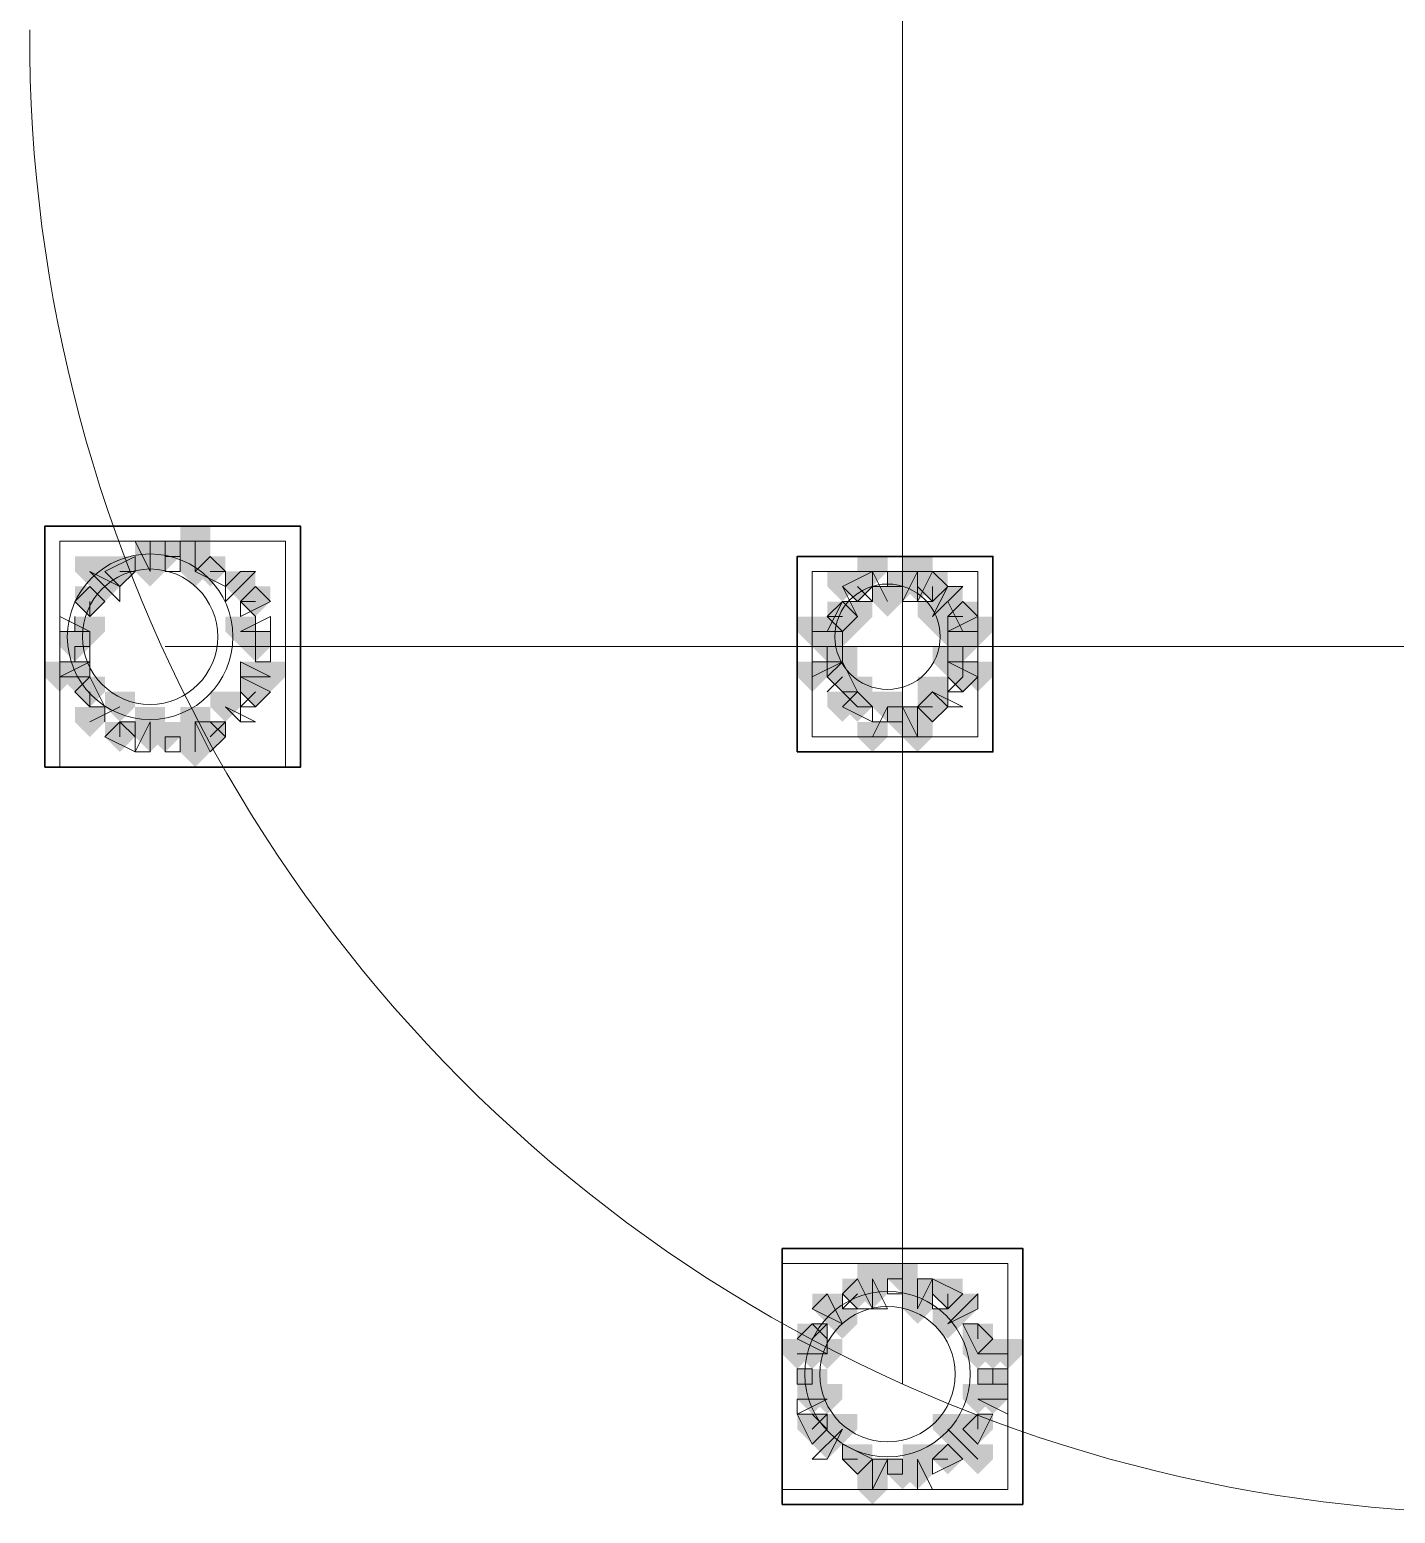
# Model space of a CAD drawing. Header units: millimetres. Extents: x 2315 to 4619, y 1334 to 1897.
# Drawn here: x 3872 to 3877.55, y 1548.68 to 1554.71 of the extents above; entities that cross this region are included whole.
import ezdxf

# ---------------------------------------------------------------- set-up
doc = ezdxf.new("R2010")
doc.units = ezdxf.units.MM
for name, color, linetype, true_color in [('PDF_10', 7, 'Continuous', 0x00b85c), ('PDF_AXIS', 7, 'Continuous', 0x00b85c), ('PDF_柱构件', 7, 'Continuous', 0x00b85c), ('PDF_转运站初步方案', 7, 'Continuous', 0x00b85c)]:
    doc.layers.add(name, color=color, linetype=linetype, true_color=true_color)
doc.layers.add('PDF_中心线层', color=1, linetype='Continuous')
doc.layers.add('PDF_粗实线层', color=7, linetype='Continuous')

msp = doc.modelspace()

# ---------------------------------------------------------------- hatches: boundary and pattern name
at = {"layer": 'PDF_10', "transparency": 33554559}
for points in [[(3872.5528, 1552.6298), (3872.4917, 1552.6298), (3872.4917, 1552.5687), (3872.5528, 1552.5076), (3872.6138, 1552.5687), (3872.6138, 1552.6298)], [(3872.5528, 1552.6298), (3872.4917, 1552.6298), (3872.4917, 1552.5687), (3872.5528, 1552.5076), (3872.6138, 1552.5687), (3872.6138, 1552.6298)], [(3872.3695, 1552.5687), (3872.3084, 1552.5687), (3872.3084, 1552.5076), (3872.3695, 1552.4466), (3872.4306, 1552.5076), (3872.4306, 1552.5687)], [(3872.3695, 1552.5687), (3872.3084, 1552.5687), (3872.3084, 1552.5076), (3872.3695, 1552.4466), (3872.4306, 1552.5076), (3872.4306, 1552.5687)], [(3872.3695, 1552.5687), (3872.3084, 1552.5687), (3872.3084, 1552.5076), (3872.3695, 1552.4466), (3872.4306, 1552.5076), (3872.4306, 1552.5687)], [(3872.736, 1552.5687), (3872.6749, 1552.5687), (3872.6749, 1552.5076), (3872.736, 1552.4466), (3872.7971, 1552.5076), (3872.7971, 1552.5687)], [(3872.736, 1552.5687), (3872.6749, 1552.5687), (3872.6749, 1552.5076), (3872.736, 1552.4466), (3872.7971, 1552.5076), (3872.7971, 1552.5687)], [(3875.3625, 1552.5076), (3875.3014, 1552.5076), (3875.3014, 1552.4466), (3875.3625, 1552.3855), (3875.4236, 1552.4466), (3875.4236, 1552.5076)], [(3875.3625, 1552.5076), (3875.3014, 1552.5076), (3875.3014, 1552.4466), (3875.3625, 1552.3855), (3875.4236, 1552.4466), (3875.4236, 1552.5076)], [(3875.5457, 1552.5076), (3875.4846, 1552.5076), (3875.4846, 1552.4466), (3875.5457, 1552.3855), (3875.6068, 1552.4466), (3875.6068, 1552.5076)], [(3875.5457, 1552.5076), (3875.4846, 1552.5076), (3875.4846, 1552.4466), (3875.5457, 1552.3855), (3875.6068, 1552.4466), (3875.6068, 1552.5076)], [(3875.6679, 1552.5076), (3875.6068, 1552.5076), (3875.6068, 1552.4466), (3875.6679, 1552.3855), (3875.729, 1552.4466), (3875.729, 1552.5076)], [(3875.6679, 1552.5076), (3875.6068, 1552.5076), (3875.6068, 1552.4466), (3875.6679, 1552.3855), (3875.729, 1552.4466), (3875.729, 1552.5076)], [(3872.2473, 1552.4466), (3872.1863, 1552.4466), (3872.1863, 1552.3855), (3872.2473, 1552.3244), (3872.3084, 1552.3855), (3872.3084, 1552.4466)], [(3872.2473, 1552.4466), (3872.1863, 1552.4466), (3872.1863, 1552.3855), (3872.2473, 1552.3244), (3872.3084, 1552.3855), (3872.3084, 1552.4466)], [(3872.2473, 1552.4466), (3872.1863, 1552.4466), (3872.1863, 1552.3855), (3872.2473, 1552.3244), (3872.3084, 1552.3855), (3872.3084, 1552.4466)], [(3872.9192, 1552.4466), (3872.8582, 1552.4466), (3872.8582, 1552.3855), (3872.9192, 1552.3244), (3872.9803, 1552.3855), (3872.9803, 1552.4466)], [(3872.9192, 1552.4466), (3872.8582, 1552.4466), (3872.8582, 1552.3855), (3872.9192, 1552.3244), (3872.9803, 1552.3855), (3872.9803, 1552.4466)], [(3875.3014, 1552.3855), (3875.2403, 1552.3855), (3875.2403, 1552.3244), (3875.3014, 1552.2633), (3875.3625, 1552.3244), (3875.3625, 1552.3855)], [(3875.3014, 1552.3855), (3875.2403, 1552.3855), (3875.2403, 1552.3244), (3875.3014, 1552.2633), (3875.3625, 1552.3244), (3875.3625, 1552.3855)], [(3875.7901, 1552.3855), (3875.729, 1552.3855), (3875.729, 1552.3244), (3875.7901, 1552.2633), (3875.8511, 1552.3244), (3875.8511, 1552.3855)], [(3875.7901, 1552.3855), (3875.729, 1552.3855), (3875.729, 1552.3244), (3875.7901, 1552.2633), (3875.8511, 1552.3244), (3875.8511, 1552.3855)], [(3872.1863, 1552.2633), (3872.1252, 1552.2633), (3872.1252, 1552.2022), (3872.1863, 1552.1412), (3872.2473, 1552.2022), (3872.2473, 1552.2633)], [(3872.1863, 1552.2633), (3872.1252, 1552.2633), (3872.1252, 1552.2022), (3872.1863, 1552.1412), (3872.2473, 1552.2022), (3872.2473, 1552.2633)], [(3872.9192, 1552.2633), (3872.8582, 1552.2633), (3872.8582, 1552.2022), (3872.9192, 1552.1412), (3872.9803, 1552.2022), (3872.9803, 1552.2633)], [(3872.9192, 1552.2633), (3872.8582, 1552.2633), (3872.8582, 1552.2022), (3872.9192, 1552.1412), (3872.9803, 1552.2022), (3872.9803, 1552.2633)], [(3875.2403, 1552.2633), (3875.1792, 1552.2633), (3875.1792, 1552.2022), (3875.2403, 1552.1412), (3875.3014, 1552.2022), (3875.3014, 1552.2633)], [(3875.2403, 1552.2633), (3875.1792, 1552.2633), (3875.1792, 1552.2022), (3875.2403, 1552.1412), (3875.3014, 1552.2022), (3875.3014, 1552.2633)], [(3875.7901, 1552.2633), (3875.729, 1552.2633), (3875.729, 1552.2022), (3875.7901, 1552.1412), (3875.8511, 1552.2022), (3875.8511, 1552.2633)], [(3875.7901, 1552.2633), (3875.729, 1552.2633), (3875.729, 1552.2022), (3875.7901, 1552.1412), (3875.8511, 1552.2022), (3875.8511, 1552.2633)], [(3875.3014, 1552.1412), (3875.2403, 1552.1412), (3875.2403, 1552.0801), (3875.3014, 1552.019), (3875.3625, 1552.0801), (3875.3625, 1552.1412)], [(3875.3014, 1552.1412), (3875.2403, 1552.1412), (3875.2403, 1552.0801), (3875.3014, 1552.019), (3875.3625, 1552.0801), (3875.3625, 1552.1412)], [(3875.7901, 1552.1412), (3875.729, 1552.1412), (3875.729, 1552.0801), (3875.7901, 1552.019), (3875.8511, 1552.0801), (3875.8511, 1552.1412)], [(3875.7901, 1552.1412), (3875.729, 1552.1412), (3875.729, 1552.0801), (3875.7901, 1552.019), (3875.8511, 1552.0801), (3875.8511, 1552.1412)], [(3872.2473, 1552.0801), (3872.1863, 1552.0801), (3872.1863, 1552.019), (3872.2473, 1551.9579), (3872.3084, 1552.019), (3872.3084, 1552.0801)], [(3872.2473, 1552.0801), (3872.1863, 1552.0801), (3872.1863, 1552.019), (3872.2473, 1551.9579), (3872.3084, 1552.019), (3872.3084, 1552.0801)], [(3872.9192, 1552.0801), (3872.8582, 1552.0801), (3872.8582, 1552.019), (3872.9192, 1551.9579), (3872.9803, 1552.019), (3872.9803, 1552.0801)], [(3872.9192, 1552.0801), (3872.8582, 1552.0801), (3872.8582, 1552.019), (3872.9192, 1551.9579), (3872.9803, 1552.019), (3872.9803, 1552.0801)], [(3875.3625, 1552.019), (3875.3014, 1552.019), (3875.3014, 1551.9579), (3875.3625, 1551.8968), (3875.4236, 1551.9579), (3875.4236, 1552.019)], [(3875.3625, 1552.019), (3875.3014, 1552.019), (3875.3014, 1551.9579), (3875.3625, 1551.8968), (3875.4236, 1551.9579), (3875.4236, 1552.019)], [(3875.6679, 1552.019), (3875.6068, 1552.019), (3875.6068, 1551.9579), (3875.6679, 1551.8968), (3875.729, 1551.9579), (3875.729, 1552.019)], [(3875.6679, 1552.019), (3875.6068, 1552.019), (3875.6068, 1551.9579), (3875.6679, 1551.8968), (3875.729, 1551.9579), (3875.729, 1552.019)], [(3875.6679, 1552.019), (3875.6068, 1552.019), (3875.6068, 1551.9579), (3875.6679, 1551.8968), (3875.729, 1551.9579), (3875.729, 1552.019)], [(3875.5457, 1551.9579), (3875.4846, 1551.9579), (3875.4846, 1551.8968), (3875.5457, 1551.8357), (3875.6068, 1551.8968), (3875.6068, 1551.9579)], [(3875.5457, 1551.9579), (3875.4846, 1551.9579), (3875.4846, 1551.8968), (3875.5457, 1551.8357), (3875.6068, 1551.8968), (3875.6068, 1551.9579)], [(3872.3695, 1551.8968), (3872.3084, 1551.8968), (3872.3084, 1551.8357), (3872.3695, 1551.7747), (3872.4306, 1551.8357), (3872.4306, 1551.8968)], [(3872.3695, 1551.8968), (3872.3084, 1551.8968), (3872.3084, 1551.8357), (3872.3695, 1551.7747), (3872.4306, 1551.8357), (3872.4306, 1551.8968)], [(3872.5528, 1551.8968), (3872.4917, 1551.8968), (3872.4917, 1551.8357), (3872.5528, 1551.7747), (3872.6138, 1551.8357), (3872.6138, 1551.8968)], [(3872.5528, 1551.8968), (3872.4917, 1551.8968), (3872.4917, 1551.8357), (3872.5528, 1551.7747), (3872.6138, 1551.8357), (3872.6138, 1551.8968)], [(3872.736, 1551.8968), (3872.6749, 1551.8968), (3872.6749, 1551.8357), (3872.736, 1551.7747), (3872.7971, 1551.8357), (3872.7971, 1551.8968)], [(3872.736, 1551.8968), (3872.6749, 1551.8968), (3872.6749, 1551.8357), (3872.736, 1551.7747), (3872.7971, 1551.8357), (3872.7971, 1551.8968)], [(3875.5457, 1549.6979), (3875.4846, 1549.6979), (3875.4846, 1549.6368), (3875.5457, 1549.5757), (3875.6068, 1549.6368), (3875.6068, 1549.6979)], [(3875.5457, 1549.6979), (3875.4846, 1549.6979), (3875.4846, 1549.6368), (3875.5457, 1549.5757), (3875.6068, 1549.6368), (3875.6068, 1549.6979)], [(3875.3625, 1549.6368), (3875.3014, 1549.6368), (3875.3014, 1549.5757), (3875.3625, 1549.5147), (3875.4236, 1549.5757), (3875.4236, 1549.6368)], [(3875.3625, 1549.6368), (3875.3014, 1549.6368), (3875.3014, 1549.5757), (3875.3625, 1549.5147), (3875.4236, 1549.5757), (3875.4236, 1549.6368)], [(3875.729, 1549.6368), (3875.6679, 1549.6368), (3875.6679, 1549.5757), (3875.729, 1549.5147), (3875.7901, 1549.5757), (3875.7901, 1549.6368)], [(3875.729, 1549.6368), (3875.6679, 1549.6368), (3875.6679, 1549.5757), (3875.729, 1549.5147), (3875.7901, 1549.5757), (3875.7901, 1549.6368)], [(3875.1792, 1549.4536), (3875.1182, 1549.4536), (3875.1182, 1549.3925), (3875.1792, 1549.3314), (3875.2403, 1549.3925), (3875.2403, 1549.4536)], [(3875.1792, 1549.4536), (3875.1182, 1549.4536), (3875.1182, 1549.3925), (3875.1792, 1549.3314), (3875.2403, 1549.3925), (3875.2403, 1549.4536)], [(3875.8511, 1549.4536), (3875.7901, 1549.4536), (3875.7901, 1549.3925), (3875.8511, 1549.3314), (3875.9122, 1549.3925), (3875.9122, 1549.4536)], [(3875.8511, 1549.4536), (3875.7901, 1549.4536), (3875.7901, 1549.3925), (3875.8511, 1549.3314), (3875.9122, 1549.3925), (3875.9122, 1549.4536)], [(3875.1792, 1549.2703), (3875.1182, 1549.2703), (3875.1182, 1549.2093), (3875.1792, 1549.1482), (3875.2403, 1549.2093), (3875.2403, 1549.2703)], [(3875.1792, 1549.2703), (3875.1182, 1549.2703), (3875.1182, 1549.2093), (3875.1792, 1549.1482), (3875.2403, 1549.2093), (3875.2403, 1549.2703)], [(3875.9122, 1549.2703), (3875.8511, 1549.2703), (3875.8511, 1549.2093), (3875.9122, 1549.1482), (3875.9733, 1549.2093), (3875.9733, 1549.2703)], [(3875.9122, 1549.2703), (3875.8511, 1549.2703), (3875.8511, 1549.2093), (3875.9122, 1549.1482), (3875.9733, 1549.2093), (3875.9733, 1549.2703)], [(3875.1792, 1549.0871), (3875.1182, 1549.0871), (3875.1182, 1549.026), (3875.1792, 1548.9649), (3875.2403, 1549.026), (3875.2403, 1549.0871)], [(3875.1792, 1549.0871), (3875.1182, 1549.0871), (3875.1182, 1549.026), (3875.1792, 1548.9649), (3875.2403, 1549.026), (3875.2403, 1549.0871)], [(3875.8511, 1549.0871), (3875.7901, 1549.0871), (3875.7901, 1549.026), (3875.8511, 1548.9649), (3875.9122, 1549.026), (3875.9122, 1549.0871)], [(3875.8511, 1549.0871), (3875.7901, 1549.0871), (3875.7901, 1549.026), (3875.8511, 1548.9649), (3875.9122, 1549.026), (3875.9122, 1549.0871)], [(3875.3625, 1548.9649), (3875.3014, 1548.9649), (3875.3014, 1548.9039), (3875.3625, 1548.8428), (3875.4236, 1548.9039), (3875.4236, 1548.9649)], [(3875.3625, 1548.9649), (3875.3014, 1548.9649), (3875.3014, 1548.9039), (3875.3625, 1548.8428), (3875.4236, 1548.9039), (3875.4236, 1548.9649)], [(3875.729, 1548.9649), (3875.6679, 1548.9649), (3875.6679, 1548.9039), (3875.729, 1548.8428), (3875.7901, 1548.9039), (3875.7901, 1548.9649)], [(3875.729, 1548.9649), (3875.6679, 1548.9649), (3875.6679, 1548.9039), (3875.729, 1548.8428), (3875.7901, 1548.9039), (3875.7901, 1548.9649)], [(3875.729, 1548.9649), (3875.6679, 1548.9649), (3875.6679, 1548.9039), (3875.729, 1548.8428), (3875.7901, 1548.9039), (3875.7901, 1548.9649)], [(3875.5457, 1548.9039), (3875.4846, 1548.9039), (3875.4846, 1548.8428), (3875.5457, 1548.7817), (3875.6068, 1548.8428), (3875.6068, 1548.9039)], [(3875.5457, 1548.9039), (3875.4846, 1548.9039), (3875.4846, 1548.8428), (3875.5457, 1548.7817), (3875.6068, 1548.8428), (3875.6068, 1548.9039)]]:
    msp.add_hatch(color=6, dxfattribs=at).paths.add_polyline_path(points)
at = {"layer": 'PDF_柱构件', "transparency": 33554559}
for points in [[(3872.6749, 1552.6909), (3872.6138, 1552.6909), (3872.6138, 1552.6298), (3872.6749, 1552.5687), (3872.736, 1552.6298), (3872.736, 1552.6909)], [(3872.4917, 1552.6298), (3872.4306, 1552.6298), (3872.4306, 1552.5687), (3872.4917, 1552.5076), (3872.5528, 1552.5687), (3872.5528, 1552.6298)], [(3872.6749, 1552.6298), (3872.6138, 1552.6298), (3872.6138, 1552.5687), (3872.6749, 1552.5076), (3872.736, 1552.5687), (3872.736, 1552.6298)], [(3872.2473, 1552.5687), (3872.1863, 1552.5687), (3872.1863, 1552.5076), (3872.2473, 1552.4466), (3872.3084, 1552.5076), (3872.3084, 1552.5687)], [(3872.4917, 1552.5687), (3872.4306, 1552.5687), (3872.4306, 1552.5076), (3872.4917, 1552.4466), (3872.5528, 1552.5076), (3872.5528, 1552.5687)], [(3872.6749, 1552.5687), (3872.6138, 1552.5687), (3872.6138, 1552.5076), (3872.6749, 1552.4466), (3872.736, 1552.5076), (3872.736, 1552.5687)], [(3875.4236, 1552.5687), (3875.3625, 1552.5687), (3875.3625, 1552.5076), (3875.4236, 1552.4466), (3875.4846, 1552.5076), (3875.4846, 1552.5687)], [(3875.6068, 1552.5687), (3875.5457, 1552.5687), (3875.5457, 1552.5076), (3875.6068, 1552.4466), (3875.6679, 1552.5076), (3875.6679, 1552.5687)], [(3872.3084, 1552.5076), (3872.2473, 1552.5076), (3872.2473, 1552.4466), (3872.3084, 1552.3855), (3872.3695, 1552.4466), (3872.3695, 1552.5076)], [(3872.8582, 1552.5076), (3872.7971, 1552.5076), (3872.7971, 1552.4466), (3872.8582, 1552.3855), (3872.9192, 1552.4466), (3872.9192, 1552.5076)], [(3875.3014, 1552.5076), (3875.2403, 1552.5076), (3875.2403, 1552.4466), (3875.3014, 1552.3855), (3875.3625, 1552.4466), (3875.3625, 1552.5076)], [(3875.6068, 1552.5076), (3875.5457, 1552.5076), (3875.5457, 1552.4466), (3875.6068, 1552.3855), (3875.6679, 1552.4466), (3875.6679, 1552.5076)], [(3875.4846, 1552.4466), (3875.4236, 1552.4466), (3875.4236, 1552.3855), (3875.4846, 1552.3244), (3875.5457, 1552.3855), (3875.5457, 1552.4466)], [(3875.729, 1552.4466), (3875.6679, 1552.4466), (3875.6679, 1552.3855), (3875.729, 1552.3244), (3875.7901, 1552.3855), (3875.7901, 1552.4466)], [(3875.3625, 1552.3855), (3875.3014, 1552.3855), (3875.3014, 1552.3244), (3875.3625, 1552.2633), (3875.4236, 1552.3244), (3875.4236, 1552.3855)], [(3875.6679, 1552.3855), (3875.6068, 1552.3855), (3875.6068, 1552.3244), (3875.6679, 1552.2633), (3875.729, 1552.3244), (3875.729, 1552.3855)], [(3872.2473, 1552.3244), (3872.1863, 1552.3244), (3872.1863, 1552.2633), (3872.2473, 1552.2022), (3872.3084, 1552.2633), (3872.3084, 1552.3244)], [(3872.8582, 1552.3244), (3872.7971, 1552.3244), (3872.7971, 1552.2633), (3872.8582, 1552.2022), (3872.9192, 1552.2633), (3872.9192, 1552.3244)], [(3875.1792, 1552.3244), (3875.1182, 1552.3244), (3875.1182, 1552.2633), (3875.1792, 1552.2022), (3875.2403, 1552.2633), (3875.2403, 1552.3244)], [(3875.2403, 1552.3244), (3875.1792, 1552.3244), (3875.1792, 1552.2633), (3875.2403, 1552.2022), (3875.3014, 1552.2633), (3875.3014, 1552.3244)], [(3875.3014, 1552.3244), (3875.2403, 1552.3244), (3875.2403, 1552.2633), (3875.3014, 1552.2022), (3875.3625, 1552.2633), (3875.3625, 1552.3244)], [(3875.729, 1552.3244), (3875.6679, 1552.3244), (3875.6679, 1552.2633), (3875.729, 1552.2022), (3875.7901, 1552.2633), (3875.7901, 1552.3244)], [(3875.7901, 1552.3244), (3875.729, 1552.3244), (3875.729, 1552.2633), (3875.7901, 1552.2022), (3875.8511, 1552.2633), (3875.8511, 1552.3244)], [(3875.8511, 1552.3244), (3875.7901, 1552.3244), (3875.7901, 1552.2633), (3875.8511, 1552.2022), (3875.9122, 1552.2633), (3875.9122, 1552.3244)], [(3875.3014, 1552.2022), (3875.2403, 1552.2022), (3875.2403, 1552.1412), (3875.3014, 1552.0801), (3875.3625, 1552.1412), (3875.3625, 1552.2022)], [(3875.729, 1552.2022), (3875.6679, 1552.2022), (3875.6679, 1552.1412), (3875.729, 1552.0801), (3875.7901, 1552.1412), (3875.7901, 1552.2022)], [(3872.1252, 1552.1412), (3872.0641, 1552.1412), (3872.0641, 1552.0801), (3872.1252, 1552.019), (3872.1863, 1552.0801), (3872.1863, 1552.1412)], [(3872.1863, 1552.1412), (3872.1252, 1552.1412), (3872.1252, 1552.0801), (3872.1863, 1552.019), (3872.2473, 1552.0801), (3872.2473, 1552.1412)], [(3872.9192, 1552.1412), (3872.8582, 1552.1412), (3872.8582, 1552.0801), (3872.9192, 1552.019), (3872.9803, 1552.0801), (3872.9803, 1552.1412)], [(3872.9803, 1552.1412), (3872.9192, 1552.1412), (3872.9192, 1552.0801), (3872.9803, 1552.019), (3873.0414, 1552.0801), (3873.0414, 1552.1412)], [(3875.1792, 1552.1412), (3875.1182, 1552.1412), (3875.1182, 1552.0801), (3875.1792, 1552.019), (3875.2403, 1552.0801), (3875.2403, 1552.1412)], [(3875.8511, 1552.1412), (3875.7901, 1552.1412), (3875.7901, 1552.0801), (3875.8511, 1552.019), (3875.9122, 1552.0801), (3875.9122, 1552.1412)], [(3875.3625, 1552.0801), (3875.3014, 1552.0801), (3875.3014, 1552.019), (3875.3625, 1551.9579), (3875.4236, 1552.019), (3875.4236, 1552.0801)], [(3875.6679, 1552.0801), (3875.6068, 1552.0801), (3875.6068, 1552.019), (3875.6679, 1551.9579), (3875.729, 1552.019), (3875.729, 1552.0801)], [(3872.3695, 1552.019), (3872.3084, 1552.019), (3872.3084, 1551.9579), (3872.3695, 1551.8968), (3872.4306, 1551.9579), (3872.4306, 1552.019)], [(3872.7971, 1552.019), (3872.736, 1552.019), (3872.736, 1551.9579), (3872.7971, 1551.8968), (3872.8582, 1551.9579), (3872.8582, 1552.019)], [(3875.3014, 1552.019), (3875.2403, 1552.019), (3875.2403, 1551.9579), (3875.3014, 1551.8968), (3875.3625, 1551.9579), (3875.3625, 1552.019)], [(3875.4846, 1552.019), (3875.4236, 1552.019), (3875.4236, 1551.9579), (3875.4846, 1551.8968), (3875.5457, 1551.9579), (3875.5457, 1552.019)], [(3872.2473, 1551.9579), (3872.1863, 1551.9579), (3872.1863, 1551.8968), (3872.2473, 1551.8357), (3872.3084, 1551.8968), (3872.3084, 1551.9579)], [(3872.4917, 1551.9579), (3872.4306, 1551.9579), (3872.4306, 1551.8968), (3872.4917, 1551.8357), (3872.5528, 1551.8968), (3872.5528, 1551.9579)], [(3872.6749, 1551.9579), (3872.6138, 1551.9579), (3872.6138, 1551.8968), (3872.6749, 1551.8357), (3872.736, 1551.8968), (3872.736, 1551.9579)], [(3875.6068, 1551.9579), (3875.5457, 1551.9579), (3875.5457, 1551.8968), (3875.6068, 1551.8357), (3875.6679, 1551.8968), (3875.6679, 1551.9579)], [(3872.4917, 1551.8968), (3872.4306, 1551.8968), (3872.4306, 1551.8357), (3872.4917, 1551.7747), (3872.5528, 1551.8357), (3872.5528, 1551.8968)], [(3872.6749, 1551.8968), (3872.6138, 1551.8968), (3872.6138, 1551.8357), (3872.6749, 1551.7747), (3872.736, 1551.8357), (3872.736, 1551.8968)], [(3875.4236, 1551.8968), (3875.3625, 1551.8968), (3875.3625, 1551.8357), (3875.4236, 1551.7747), (3875.4846, 1551.8357), (3875.4846, 1551.8968)], [(3875.6068, 1551.8968), (3875.5457, 1551.8968), (3875.5457, 1551.8357), (3875.6068, 1551.7747), (3875.6679, 1551.8357), (3875.6679, 1551.8968)], [(3872.6749, 1551.8357), (3872.6138, 1551.8357), (3872.6138, 1551.7747), (3872.6749, 1551.7136), (3872.736, 1551.7747), (3872.736, 1551.8357)], [(3875.4236, 1549.6979), (3875.3625, 1549.6979), (3875.3625, 1549.6368), (3875.4236, 1549.5757), (3875.4846, 1549.6368), (3875.4846, 1549.6979)], [(3875.4236, 1549.6368), (3875.3625, 1549.6368), (3875.3625, 1549.5757), (3875.4236, 1549.5147), (3875.4846, 1549.5757), (3875.4846, 1549.6368)], [(3875.6068, 1549.6368), (3875.5457, 1549.6368), (3875.5457, 1549.5757), (3875.6068, 1549.5147), (3875.6679, 1549.5757), (3875.6679, 1549.6368)], [(3875.2403, 1549.5757), (3875.1792, 1549.5757), (3875.1792, 1549.5147), (3875.2403, 1549.4536), (3875.3014, 1549.5147), (3875.3014, 1549.5757)], [(3875.6068, 1549.5757), (3875.5457, 1549.5757), (3875.5457, 1549.5147), (3875.6068, 1549.4536), (3875.6679, 1549.5147), (3875.6679, 1549.5757)], [(3875.7901, 1549.5757), (3875.729, 1549.5757), (3875.729, 1549.5147), (3875.7901, 1549.4536), (3875.8511, 1549.5147), (3875.8511, 1549.5757)], [(3875.3014, 1549.5147), (3875.2403, 1549.5147), (3875.2403, 1549.4536), (3875.3014, 1549.3925), (3875.3625, 1549.4536), (3875.3625, 1549.5147)], [(3875.729, 1549.5147), (3875.6679, 1549.5147), (3875.6679, 1549.4536), (3875.729, 1549.3925), (3875.7901, 1549.4536), (3875.7901, 1549.5147)], [(3875.1182, 1549.3925), (3875.0571, 1549.3925), (3875.0571, 1549.3314), (3875.1182, 1549.2703), (3875.1792, 1549.3314), (3875.1792, 1549.3925)], [(3875.1792, 1549.3925), (3875.1182, 1549.3925), (3875.1182, 1549.3314), (3875.1792, 1549.2703), (3875.2403, 1549.3314), (3875.2403, 1549.3925)], [(3875.2403, 1549.3925), (3875.1792, 1549.3925), (3875.1792, 1549.3314), (3875.2403, 1549.2703), (3875.3014, 1549.3314), (3875.3014, 1549.3925)], [(3875.8511, 1549.3925), (3875.7901, 1549.3925), (3875.7901, 1549.3314), (3875.8511, 1549.2703), (3875.9122, 1549.3314), (3875.9122, 1549.3925)], [(3875.9122, 1549.3925), (3875.8511, 1549.3925), (3875.8511, 1549.3314), (3875.9122, 1549.2703), (3875.9733, 1549.3314), (3875.9733, 1549.3925)], [(3875.9733, 1549.3925), (3875.9122, 1549.3925), (3875.9122, 1549.3314), (3875.9733, 1549.2703), (3876.0344, 1549.3314), (3876.0344, 1549.3925)], [(3875.1792, 1549.2093), (3875.1182, 1549.2093), (3875.1182, 1549.1482), (3875.1792, 1549.0871), (3875.2403, 1549.1482), (3875.2403, 1549.2093)], [(3875.2403, 1549.2093), (3875.1792, 1549.2093), (3875.1792, 1549.1482), (3875.2403, 1549.0871), (3875.3014, 1549.1482), (3875.3014, 1549.2093)], [(3875.8511, 1549.2093), (3875.7901, 1549.2093), (3875.7901, 1549.1482), (3875.8511, 1549.0871), (3875.9122, 1549.1482), (3875.9122, 1549.2093)], [(3875.9122, 1549.2093), (3875.8511, 1549.2093), (3875.8511, 1549.1482), (3875.9122, 1549.0871), (3875.9733, 1549.1482), (3875.9733, 1549.2093)], [(3875.3014, 1549.0871), (3875.2403, 1549.0871), (3875.2403, 1549.026), (3875.3014, 1548.9649), (3875.3625, 1549.026), (3875.3625, 1549.0871)], [(3875.729, 1549.0871), (3875.6679, 1549.0871), (3875.6679, 1549.026), (3875.729, 1548.9649), (3875.7901, 1549.026), (3875.7901, 1549.0871)], [(3875.2403, 1549.026), (3875.1792, 1549.026), (3875.1792, 1548.9649), (3875.2403, 1548.9039), (3875.3014, 1548.9649), (3875.3014, 1549.026)], [(3875.7901, 1549.026), (3875.729, 1549.026), (3875.729, 1548.9649), (3875.7901, 1548.9039), (3875.8511, 1548.9649), (3875.8511, 1549.026)], [(3875.6068, 1548.9649), (3875.5457, 1548.9649), (3875.5457, 1548.9039), (3875.6068, 1548.8428), (3875.6679, 1548.9039), (3875.6679, 1548.9649)], [(3875.8511, 1548.9649), (3875.7901, 1548.9649), (3875.7901, 1548.9039), (3875.8511, 1548.8428), (3875.9122, 1548.9039), (3875.9122, 1548.9649)], [(3875.4236, 1548.9039), (3875.3625, 1548.9039), (3875.3625, 1548.8428), (3875.4236, 1548.7817), (3875.4846, 1548.8428), (3875.4846, 1548.9039)], [(3875.6068, 1548.9039), (3875.5457, 1548.9039), (3875.5457, 1548.8428), (3875.6068, 1548.7817), (3875.6679, 1548.8428), (3875.6679, 1548.9039)], [(3875.4236, 1548.8428), (3875.3625, 1548.8428), (3875.3625, 1548.7817), (3875.4236, 1548.7206), (3875.4846, 1548.7817), (3875.4846, 1548.8428)]]:
    msp.add_hatch(color=6, dxfattribs=at).paths.add_polyline_path(points)
at = {"layer": 'PDF_转运站初步方案', "transparency": 33554559}
for points in [[(3872.5528, 1552.6298), (3872.4917, 1552.6298), (3872.4917, 1552.5687), (3872.5528, 1552.5076), (3872.6138, 1552.5687), (3872.6138, 1552.6298)], [(3872.5528, 1552.6298), (3872.4917, 1552.6298), (3872.4917, 1552.5687), (3872.5528, 1552.5076), (3872.6138, 1552.5687), (3872.6138, 1552.6298)], [(3872.3695, 1552.5687), (3872.3084, 1552.5687), (3872.3084, 1552.5076), (3872.3695, 1552.4466), (3872.4306, 1552.5076), (3872.4306, 1552.5687)], [(3872.3695, 1552.5687), (3872.3084, 1552.5687), (3872.3084, 1552.5076), (3872.3695, 1552.4466), (3872.4306, 1552.5076), (3872.4306, 1552.5687)], [(3872.736, 1552.5687), (3872.6749, 1552.5687), (3872.6749, 1552.5076), (3872.736, 1552.4466), (3872.7971, 1552.5076), (3872.7971, 1552.5687)], [(3872.736, 1552.5687), (3872.6749, 1552.5687), (3872.6749, 1552.5076), (3872.736, 1552.4466), (3872.7971, 1552.5076), (3872.7971, 1552.5687)], [(3875.3625, 1552.5076), (3875.3014, 1552.5076), (3875.3014, 1552.4466), (3875.3625, 1552.3855), (3875.4236, 1552.4466), (3875.4236, 1552.5076)], [(3875.3625, 1552.5076), (3875.3014, 1552.5076), (3875.3014, 1552.4466), (3875.3625, 1552.3855), (3875.4236, 1552.4466), (3875.4236, 1552.5076)], [(3875.5457, 1552.5076), (3875.4846, 1552.5076), (3875.4846, 1552.4466), (3875.5457, 1552.3855), (3875.6068, 1552.4466), (3875.6068, 1552.5076)], [(3875.5457, 1552.5076), (3875.4846, 1552.5076), (3875.4846, 1552.4466), (3875.5457, 1552.3855), (3875.6068, 1552.4466), (3875.6068, 1552.5076)], [(3875.6679, 1552.5076), (3875.6068, 1552.5076), (3875.6068, 1552.4466), (3875.6679, 1552.3855), (3875.729, 1552.4466), (3875.729, 1552.5076)], [(3875.6679, 1552.5076), (3875.6068, 1552.5076), (3875.6068, 1552.4466), (3875.6679, 1552.3855), (3875.729, 1552.4466), (3875.729, 1552.5076)], [(3872.2473, 1552.4466), (3872.1863, 1552.4466), (3872.1863, 1552.3855), (3872.2473, 1552.3244), (3872.3084, 1552.3855), (3872.3084, 1552.4466)], [(3872.2473, 1552.4466), (3872.1863, 1552.4466), (3872.1863, 1552.3855), (3872.2473, 1552.3244), (3872.3084, 1552.3855), (3872.3084, 1552.4466)], [(3872.9192, 1552.4466), (3872.8582, 1552.4466), (3872.8582, 1552.3855), (3872.9192, 1552.3244), (3872.9803, 1552.3855), (3872.9803, 1552.4466)], [(3872.9192, 1552.4466), (3872.8582, 1552.4466), (3872.8582, 1552.3855), (3872.9192, 1552.3244), (3872.9803, 1552.3855), (3872.9803, 1552.4466)], [(3875.3014, 1552.3855), (3875.2403, 1552.3855), (3875.2403, 1552.3244), (3875.3014, 1552.2633), (3875.3625, 1552.3244), (3875.3625, 1552.3855)], [(3875.3014, 1552.3855), (3875.2403, 1552.3855), (3875.2403, 1552.3244), (3875.3014, 1552.2633), (3875.3625, 1552.3244), (3875.3625, 1552.3855)], [(3875.7901, 1552.3855), (3875.729, 1552.3855), (3875.729, 1552.3244), (3875.7901, 1552.2633), (3875.8511, 1552.3244), (3875.8511, 1552.3855)], [(3875.7901, 1552.3855), (3875.729, 1552.3855), (3875.729, 1552.3244), (3875.7901, 1552.2633), (3875.8511, 1552.3244), (3875.8511, 1552.3855)], [(3872.1863, 1552.2633), (3872.1252, 1552.2633), (3872.1252, 1552.2022), (3872.1863, 1552.1412), (3872.2473, 1552.2022), (3872.2473, 1552.2633)], [(3872.1863, 1552.2633), (3872.1252, 1552.2633), (3872.1252, 1552.2022), (3872.1863, 1552.1412), (3872.2473, 1552.2022), (3872.2473, 1552.2633)], [(3872.9192, 1552.2633), (3872.8582, 1552.2633), (3872.8582, 1552.2022), (3872.9192, 1552.1412), (3872.9803, 1552.2022), (3872.9803, 1552.2633)], [(3872.9192, 1552.2633), (3872.8582, 1552.2633), (3872.8582, 1552.2022), (3872.9192, 1552.1412), (3872.9803, 1552.2022), (3872.9803, 1552.2633)], [(3875.2403, 1552.2633), (3875.1792, 1552.2633), (3875.1792, 1552.2022), (3875.2403, 1552.1412), (3875.3014, 1552.2022), (3875.3014, 1552.2633)], [(3875.2403, 1552.2633), (3875.1792, 1552.2633), (3875.1792, 1552.2022), (3875.2403, 1552.1412), (3875.3014, 1552.2022), (3875.3014, 1552.2633)], [(3875.7901, 1552.2633), (3875.729, 1552.2633), (3875.729, 1552.2022), (3875.7901, 1552.1412), (3875.8511, 1552.2022), (3875.8511, 1552.2633)], [(3875.7901, 1552.2633), (3875.729, 1552.2633), (3875.729, 1552.2022), (3875.7901, 1552.1412), (3875.8511, 1552.2022), (3875.8511, 1552.2633)], [(3875.3014, 1552.1412), (3875.2403, 1552.1412), (3875.2403, 1552.0801), (3875.3014, 1552.019), (3875.3625, 1552.0801), (3875.3625, 1552.1412)], [(3875.3014, 1552.1412), (3875.2403, 1552.1412), (3875.2403, 1552.0801), (3875.3014, 1552.019), (3875.3625, 1552.0801), (3875.3625, 1552.1412)], [(3875.7901, 1552.1412), (3875.729, 1552.1412), (3875.729, 1552.0801), (3875.7901, 1552.019), (3875.8511, 1552.0801), (3875.8511, 1552.1412)], [(3875.7901, 1552.1412), (3875.729, 1552.1412), (3875.729, 1552.0801), (3875.7901, 1552.019), (3875.8511, 1552.0801), (3875.8511, 1552.1412)], [(3872.2473, 1552.0801), (3872.1863, 1552.0801), (3872.1863, 1552.019), (3872.2473, 1551.9579), (3872.3084, 1552.019), (3872.3084, 1552.0801)], [(3872.2473, 1552.0801), (3872.1863, 1552.0801), (3872.1863, 1552.019), (3872.2473, 1551.9579), (3872.3084, 1552.019), (3872.3084, 1552.0801)], [(3872.9192, 1552.0801), (3872.8582, 1552.0801), (3872.8582, 1552.019), (3872.9192, 1551.9579), (3872.9803, 1552.019), (3872.9803, 1552.0801)], [(3872.9192, 1552.0801), (3872.8582, 1552.0801), (3872.8582, 1552.019), (3872.9192, 1551.9579), (3872.9803, 1552.019), (3872.9803, 1552.0801)], [(3875.3625, 1552.019), (3875.3014, 1552.019), (3875.3014, 1551.9579), (3875.3625, 1551.8968), (3875.4236, 1551.9579), (3875.4236, 1552.019)], [(3875.3625, 1552.019), (3875.3014, 1552.019), (3875.3014, 1551.9579), (3875.3625, 1551.8968), (3875.4236, 1551.9579), (3875.4236, 1552.019)], [(3875.6679, 1552.019), (3875.6068, 1552.019), (3875.6068, 1551.9579), (3875.6679, 1551.8968), (3875.729, 1551.9579), (3875.729, 1552.019)], [(3875.6679, 1552.019), (3875.6068, 1552.019), (3875.6068, 1551.9579), (3875.6679, 1551.8968), (3875.729, 1551.9579), (3875.729, 1552.019)], [(3875.5457, 1551.9579), (3875.4846, 1551.9579), (3875.4846, 1551.8968), (3875.5457, 1551.8357), (3875.6068, 1551.8968), (3875.6068, 1551.9579)], [(3875.5457, 1551.9579), (3875.4846, 1551.9579), (3875.4846, 1551.8968), (3875.5457, 1551.8357), (3875.6068, 1551.8968), (3875.6068, 1551.9579)], [(3872.3695, 1551.8968), (3872.3084, 1551.8968), (3872.3084, 1551.8357), (3872.3695, 1551.7747), (3872.4306, 1551.8357), (3872.4306, 1551.8968)], [(3872.3695, 1551.8968), (3872.3084, 1551.8968), (3872.3084, 1551.8357), (3872.3695, 1551.7747), (3872.4306, 1551.8357), (3872.4306, 1551.8968)], [(3872.5528, 1551.8968), (3872.4917, 1551.8968), (3872.4917, 1551.8357), (3872.5528, 1551.7747), (3872.6138, 1551.8357), (3872.6138, 1551.8968)], [(3872.5528, 1551.8968), (3872.4917, 1551.8968), (3872.4917, 1551.8357), (3872.5528, 1551.7747), (3872.6138, 1551.8357), (3872.6138, 1551.8968)], [(3872.736, 1551.8968), (3872.6749, 1551.8968), (3872.6749, 1551.8357), (3872.736, 1551.7747), (3872.7971, 1551.8357), (3872.7971, 1551.8968)], [(3872.736, 1551.8968), (3872.6749, 1551.8968), (3872.6749, 1551.8357), (3872.736, 1551.7747), (3872.7971, 1551.8357), (3872.7971, 1551.8968)], [(3875.5457, 1549.6979), (3875.4846, 1549.6979), (3875.4846, 1549.6368), (3875.5457, 1549.5757), (3875.6068, 1549.6368), (3875.6068, 1549.6979)], [(3875.5457, 1549.6979), (3875.4846, 1549.6979), (3875.4846, 1549.6368), (3875.5457, 1549.5757), (3875.6068, 1549.6368), (3875.6068, 1549.6979)], [(3875.3625, 1549.6368), (3875.3014, 1549.6368), (3875.3014, 1549.5757), (3875.3625, 1549.5147), (3875.4236, 1549.5757), (3875.4236, 1549.6368)], [(3875.3625, 1549.6368), (3875.3014, 1549.6368), (3875.3014, 1549.5757), (3875.3625, 1549.5147), (3875.4236, 1549.5757), (3875.4236, 1549.6368)], [(3875.729, 1549.6368), (3875.6679, 1549.6368), (3875.6679, 1549.5757), (3875.729, 1549.5147), (3875.7901, 1549.5757), (3875.7901, 1549.6368)], [(3875.729, 1549.6368), (3875.6679, 1549.6368), (3875.6679, 1549.5757), (3875.729, 1549.5147), (3875.7901, 1549.5757), (3875.7901, 1549.6368)], [(3875.1792, 1549.4536), (3875.1182, 1549.4536), (3875.1182, 1549.3925), (3875.1792, 1549.3314), (3875.2403, 1549.3925), (3875.2403, 1549.4536)], [(3875.1792, 1549.4536), (3875.1182, 1549.4536), (3875.1182, 1549.3925), (3875.1792, 1549.3314), (3875.2403, 1549.3925), (3875.2403, 1549.4536)], [(3875.8511, 1549.4536), (3875.7901, 1549.4536), (3875.7901, 1549.3925), (3875.8511, 1549.3314), (3875.9122, 1549.3925), (3875.9122, 1549.4536)], [(3875.8511, 1549.4536), (3875.7901, 1549.4536), (3875.7901, 1549.3925), (3875.8511, 1549.3314), (3875.9122, 1549.3925), (3875.9122, 1549.4536)], [(3875.1792, 1549.2703), (3875.1182, 1549.2703), (3875.1182, 1549.2093), (3875.1792, 1549.1482), (3875.2403, 1549.2093), (3875.2403, 1549.2703)], [(3875.1792, 1549.2703), (3875.1182, 1549.2703), (3875.1182, 1549.2093), (3875.1792, 1549.1482), (3875.2403, 1549.2093), (3875.2403, 1549.2703)], [(3875.9122, 1549.2703), (3875.8511, 1549.2703), (3875.8511, 1549.2093), (3875.9122, 1549.1482), (3875.9733, 1549.2093), (3875.9733, 1549.2703)], [(3875.9122, 1549.2703), (3875.8511, 1549.2703), (3875.8511, 1549.2093), (3875.9122, 1549.1482), (3875.9733, 1549.2093), (3875.9733, 1549.2703)], [(3875.1792, 1549.0871), (3875.1182, 1549.0871), (3875.1182, 1549.026), (3875.1792, 1548.9649), (3875.2403, 1549.026), (3875.2403, 1549.0871)], [(3875.1792, 1549.0871), (3875.1182, 1549.0871), (3875.1182, 1549.026), (3875.1792, 1548.9649), (3875.2403, 1549.026), (3875.2403, 1549.0871)], [(3875.8511, 1549.0871), (3875.7901, 1549.0871), (3875.7901, 1549.026), (3875.8511, 1548.9649), (3875.9122, 1549.026), (3875.9122, 1549.0871)], [(3875.8511, 1549.0871), (3875.7901, 1549.0871), (3875.7901, 1549.026), (3875.8511, 1548.9649), (3875.9122, 1549.026), (3875.9122, 1549.0871)], [(3875.3625, 1548.9649), (3875.3014, 1548.9649), (3875.3014, 1548.9039), (3875.3625, 1548.8428), (3875.4236, 1548.9039), (3875.4236, 1548.9649)], [(3875.3625, 1548.9649), (3875.3014, 1548.9649), (3875.3014, 1548.9039), (3875.3625, 1548.8428), (3875.4236, 1548.9039), (3875.4236, 1548.9649)], [(3875.729, 1548.9649), (3875.6679, 1548.9649), (3875.6679, 1548.9039), (3875.729, 1548.8428), (3875.7901, 1548.9039), (3875.7901, 1548.9649)], [(3875.729, 1548.9649), (3875.6679, 1548.9649), (3875.6679, 1548.9039), (3875.729, 1548.8428), (3875.7901, 1548.9039), (3875.7901, 1548.9649)], [(3875.5457, 1548.9039), (3875.4846, 1548.9039), (3875.4846, 1548.8428), (3875.5457, 1548.7817), (3875.6068, 1548.8428), (3875.6068, 1548.9039)], [(3875.5457, 1548.9039), (3875.4846, 1548.9039), (3875.4846, 1548.8428), (3875.5457, 1548.7817), (3875.6068, 1548.8428), (3875.6068, 1548.9039)]]:
    msp.add_hatch(color=6, dxfattribs=at).paths.add_polyline_path(points)

# ---------------------------------------------------------------- linework, layer by layer
at = {"layer": 'PDF_10', "color": 6, "lineweight": 18}
for points in [[(3872.6138, 1552.5687), (3872.5528, 1552.5687), (3872.5528, 1552.5076)], [(3872.4306, 1552.5076), (3872.3695, 1552.5076)], [(3872.7971, 1552.5076), (3872.736, 1552.5076), (3872.7971, 1552.5076)], [(3875.5457, 1552.5076), (3875.5457, 1552.4466), (3875.4846, 1552.4466)], [(3875.4236, 1552.4466), (3875.3625, 1552.3855)], [(3875.4236, 1552.3855), (3875.3625, 1552.4466)], [(3875.6679, 1552.4466), (3875.6679, 1552.3855), (3875.6068, 1552.4466)], [(3872.2473, 1552.3855), (3872.2473, 1552.3244)], [(3872.9192, 1552.3244), (3872.8582, 1552.3855), (3872.9192, 1552.3855)], [(3875.3014, 1552.3855), (3875.2403, 1552.2633)], [(3875.7901, 1552.2633), (3875.729, 1552.3855)], [(3875.3014, 1552.3244), (3875.2403, 1552.3244)], [(3875.729, 1552.3244), (3875.7901, 1552.3244)], [(3872.2473, 1552.2022), (3872.1863, 1552.2022), (3872.1863, 1552.1412)], [(3872.9192, 1552.1412), (3872.9192, 1552.2022), (3872.9803, 1552.2022)], [(3875.3014, 1552.2022), (3875.2403, 1552.2022), (3875.2403, 1552.1412)], [(3875.7901, 1552.1412), (3875.7901, 1552.2022), (3875.8511, 1552.2022)], [(3875.2403, 1552.0801), (3875.3014, 1552.019)], [(3875.3014, 1552.0801), (3875.2403, 1552.019)], [(3875.729, 1552.019), (3875.7901, 1552.0801)], [(3875.729, 1552.0801), (3875.7901, 1552.019)], [(3872.2473, 1551.9579), (3872.2473, 1552.019), (3872.2473, 1551.9579)], [(3872.8582, 1551.9579), (3872.9192, 1552.019)], [(3872.8582, 1552.019), (3872.9192, 1551.9579)], [(3875.3625, 1551.9579), (3875.4236, 1551.9579), (3875.3625, 1551.9579)], [(3875.4846, 1551.8968), (3875.5457, 1551.8968), (3875.5457, 1551.9579)], [(3875.6068, 1551.9579), (3875.6679, 1551.9579)], [(3872.3695, 1551.8357), (3872.3695, 1551.8968), (3872.4306, 1551.8357)], [(3872.736, 1551.8357), (3872.7971, 1551.8968)], [(3872.736, 1551.8968), (3872.7971, 1551.8357)], [(3872.5528, 1551.7747), (3872.5528, 1551.8357), (3872.6138, 1551.8357)], [(3875.4846, 1549.6368), (3875.5457, 1549.6368), (3875.5457, 1549.5757)], [(3875.3014, 1549.5147), (3875.3625, 1549.5757)], [(3875.3625, 1549.5147), (3875.3014, 1549.5757)], [(3875.6679, 1549.5757), (3875.729, 1549.5147), (3875.729, 1549.5757)], [(3875.1792, 1549.3925), (3875.2403, 1549.4536)], [(3875.2403, 1549.3925), (3875.1792, 1549.4536)], [(3875.8511, 1549.4536), (3875.8511, 1549.3925), (3875.8511, 1549.4536)], [(3875.1182, 1549.2093), (3875.1792, 1549.2093), (3875.1792, 1549.2703)], [(3875.9122, 1549.2703), (3875.9122, 1549.2093), (3875.8511, 1549.2093)], [(3875.2403, 1549.026), (3875.1792, 1549.0871)], [(3875.2403, 1549.0871), (3875.1792, 1549.026)], [(3875.8511, 1549.026), (3875.8511, 1549.0871), (3875.8511, 1549.026)], [(3875.3014, 1548.9039), (3875.3625, 1548.9039), (3875.3014, 1548.9039)], [(3875.5457, 1548.9039), (3875.5457, 1548.8428), (3875.4846, 1548.8428)], [(3875.729, 1548.9039), (3875.6679, 1548.9039)]]:
    msp.add_lwpolyline(points, dxfattribs=at)
at = {"layer": 'PDF_AXIS', "color": 6, "lineweight": 18}
for points in [[(3872.1252, 1551.7136), (3872.1252, 1552.6298), (3873.0414, 1552.6298), (3873.0414, 1551.7136)], [(3875.1792, 1551.8357), (3875.1792, 1552.5076), (3875.8511, 1552.5076), (3875.8511, 1551.8357)], [(3875.9733, 1548.7817), (3875.9733, 1549.6979), (3875.0571, 1549.6979), (3875.0571, 1548.7817)]]:
    msp.add_lwpolyline(points, close=True, dxfattribs=at)
at = {"layer": 'PDF_中心线层', "color": 6, "lineweight": 18}
for points in [[(3875.5457, 1549.2093), (3875.5457, 1560.1428)], [(3883.4863, 1552.2022), (3872.5528, 1552.2022)]]:
    msp.add_lwpolyline(points, dxfattribs=at)
msp.add_arc((3877.9989, 1554.6804), 5.9959, 179.7499, 300.5105, dxfattribs=at)
at = {"layer": 'PDF_柱构件', "color": 6, "lineweight": 18}
for points in [[(3872.4917, 1552.6298), (3872.4917, 1552.5076), (3872.4306, 1552.6298)], [(3872.6138, 1552.5076), (3872.5528, 1552.5076), (3872.5528, 1552.6298), (3872.6138, 1552.6298)], [(3872.6749, 1552.6298), (3872.6749, 1552.5076)], [(3872.4306, 1552.5076), (3872.3695, 1552.4466), (3872.3084, 1552.5076), (3872.4306, 1552.5687)], [(3872.7971, 1552.4466), (3872.6749, 1552.5076), (3872.736, 1552.5687), (3872.7971, 1552.5076)], [(3872.2473, 1552.5076), (3872.3695, 1552.4466), (3872.3695, 1552.3855)], [(3872.9192, 1552.5076), (3872.7971, 1552.3855), (3872.7971, 1552.4466), (3872.8582, 1552.5076)], [(3875.4236, 1552.3855), (3875.3625, 1552.3855), (3875.3014, 1552.4466), (3875.4236, 1552.5076)], [(3875.4236, 1552.5076), (3875.4846, 1552.3855)], [(3875.5457, 1552.4466), (3875.4846, 1552.4466), (3875.4846, 1552.5076), (3875.5457, 1552.5076)], [(3875.6068, 1552.5076), (3875.6068, 1552.3855), (3875.5457, 1552.3855)], [(3875.6679, 1552.3855), (3875.6068, 1552.3855), (3875.6679, 1552.5076), (3875.729, 1552.4466)], [(3872.3084, 1552.3855), (3872.2473, 1552.3244), (3872.1863, 1552.3855), (3872.2473, 1552.4466)], [(3872.8582, 1552.3244), (3872.8582, 1552.3855), (3872.9192, 1552.4466), (3872.9803, 1552.3855)], [(3875.3014, 1552.4466), (3875.3625, 1552.3244)], [(3875.7901, 1552.4466), (3875.6679, 1552.3244), (3875.729, 1552.4466)], [(3875.3625, 1552.3244), (3875.3014, 1552.2633), (3875.2403, 1552.3244), (3875.3014, 1552.3855)], [(3875.729, 1552.2633), (3875.729, 1552.3244), (3875.7901, 1552.3855), (3875.8511, 1552.3244)], [(3872.1252, 1552.3244), (3872.2473, 1552.2633), (3872.1252, 1552.2633)], [(3872.9803, 1552.2633), (3872.8582, 1552.2633), (3872.9803, 1552.3244)], [(3872.2473, 1552.2633), (3872.2473, 1552.1412), (3872.1252, 1552.1412), (3872.1252, 1552.2633)], [(3872.9192, 1552.1412), (3872.9192, 1552.2633), (3872.9803, 1552.2633), (3872.9803, 1552.1412)], [(3875.1792, 1552.2633), (3875.3014, 1552.2633)], [(3875.3014, 1552.2633), (3875.3014, 1552.1412), (3875.1792, 1552.1412), (3875.1792, 1552.2633)], [(3875.8511, 1552.2633), (3875.729, 1552.2633)], [(3875.729, 1552.1412), (3875.729, 1552.2633), (3875.8511, 1552.2633), (3875.8511, 1552.1412)], [(3872.1252, 1552.0801), (3872.2473, 1552.1412), (3872.2473, 1552.0801)], [(3872.9803, 1552.0801), (3872.8582, 1552.0801), (3872.8582, 1552.1412)], [(3875.1792, 1552.0801), (3875.3014, 1552.1412)], [(3875.3014, 1552.1412), (3875.3625, 1552.019), (3875.3014, 1552.019), (3875.2403, 1552.0801)], [(3875.8511, 1552.0801), (3875.729, 1552.1412)], [(3875.729, 1552.019), (3875.729, 1552.1412), (3875.8511, 1552.0801), (3875.7901, 1552.019)], [(3872.2473, 1552.0801), (3872.3084, 1551.9579), (3872.2473, 1551.9579), (3872.1863, 1552.019)], [(3872.8582, 1551.9579), (3872.8582, 1552.0801), (3872.9803, 1552.019), (3872.9192, 1551.9579)], [(3875.3014, 1551.9579), (3875.3625, 1552.019)], [(3875.3625, 1552.019), (3875.4236, 1551.9579), (3875.4236, 1551.8968), (3875.3014, 1551.9579)], [(3875.6068, 1551.9579), (3875.6679, 1552.019), (3875.729, 1551.9579), (3875.6679, 1551.8968)], [(3872.2473, 1551.8968), (3872.3695, 1551.9579)], [(3875.4236, 1551.8357), (3875.4846, 1551.9579)], [(3875.4846, 1551.9579), (3875.5457, 1551.9579), (3875.5457, 1551.8968), (3875.4846, 1551.8968)], [(3875.6068, 1551.8357), (3875.5457, 1551.9579), (3875.6068, 1551.9579)], [(3872.3695, 1551.8968), (3872.4306, 1551.8968), (3872.4306, 1551.7747), (3872.3084, 1551.8357)], [(3872.4306, 1551.7747), (3872.4917, 1551.8968), (3872.4917, 1551.7747)], [(3872.6749, 1551.7747), (3872.6749, 1551.8968)], [(3872.6749, 1551.8968), (3872.7971, 1551.8968), (3872.7971, 1551.8357), (3872.736, 1551.7747)], [(3872.5528, 1551.8357), (3872.6138, 1551.8357), (3872.6138, 1551.7747), (3872.5528, 1551.7747)], [(3875.3014, 1549.5147), (3875.4236, 1549.5147), (3875.3625, 1549.6368), (3875.3014, 1549.5757)], [(3875.4236, 1549.6368), (3875.4236, 1549.5147), (3875.4846, 1549.5147)], [(3875.4846, 1549.5757), (3875.5457, 1549.5757), (3875.5457, 1549.6368), (3875.4846, 1549.6368)], [(3875.6068, 1549.6368), (3875.6068, 1549.5147), (3875.6679, 1549.6368)], [(3875.6679, 1549.5147), (3875.729, 1549.5147), (3875.7901, 1549.5757), (3875.6679, 1549.6368)], [(3875.1792, 1549.5147), (3875.3014, 1549.4536), (3875.2403, 1549.5757)], [(3875.8511, 1549.5757), (3875.729, 1549.4536), (3875.8511, 1549.5147)], [(3875.2403, 1549.3314), (3875.2403, 1549.4536), (3875.1792, 1549.4536), (3875.1182, 1549.3925)], [(3875.7901, 1549.4536), (3875.8511, 1549.3314), (3875.9122, 1549.3925), (3875.8511, 1549.4536)], [(3875.1182, 1549.3314), (3875.2403, 1549.3314)], [(3875.9733, 1549.3314), (3875.8511, 1549.3314)], [(3875.1792, 1549.2093), (3875.1792, 1549.2703), (3875.1182, 1549.2703), (3875.1182, 1549.2093)], [(3875.8511, 1549.2703), (3875.8511, 1549.2093), (3875.9733, 1549.2093), (3875.9733, 1549.2703)], [(3875.1182, 1549.0871), (3875.2403, 1549.1482), (3875.1182, 1549.1482)], [(3875.9733, 1549.1482), (3875.8511, 1549.1482), (3875.9733, 1549.0871)], [(3875.2403, 1549.026), (3875.2403, 1549.0871), (3875.1182, 1549.0871), (3875.1792, 1548.9649)], [(3875.8511, 1549.0871), (3875.7901, 1549.026), (3875.8511, 1548.9649), (3875.9122, 1549.0871)], [(3875.2403, 1548.9039), (3875.3014, 1549.026), (3875.1792, 1548.9039)], [(3875.8511, 1548.9039), (3875.729, 1549.026)], [(3875.4236, 1548.9039), (3875.3014, 1548.9649), (3875.3014, 1548.9039), (3875.3625, 1548.8428)], [(3875.729, 1548.9649), (3875.6679, 1548.9039), (3875.6679, 1548.8428), (3875.7901, 1548.9039)], [(3875.4236, 1548.7817), (3875.4846, 1548.9039), (3875.4236, 1548.9039)], [(3875.5457, 1548.9039), (3875.4846, 1548.9039), (3875.4846, 1548.8428), (3875.5457, 1548.8428)], [(3875.6679, 1548.7817), (3875.6068, 1548.9039), (3875.6068, 1548.7817)]]:
    msp.add_lwpolyline(points, close=True, dxfattribs=at)
for points in [[(3875.4846, 1552.4466), (3875.4236, 1552.4466)], [(3875.3625, 1552.3855), (3875.3014, 1552.3855)], [(3872.1863, 1552.3244), (3872.1863, 1552.2633)], [(3872.9192, 1552.2633), (3872.9192, 1552.3244)], [(3875.2403, 1552.1412), (3875.2403, 1552.0801)], [(3875.7901, 1552.0801), (3875.7901, 1552.1412)], [(3875.3014, 1552.019), (3875.3625, 1551.9579)], [(3875.729, 1551.9579), (3875.6679, 1552.019), (3875.7901, 1551.9579), (3875.729, 1551.9579), (3875.729, 1552.019)], [(3872.3084, 1551.9579), (3872.3084, 1551.8968)], [(3872.8582, 1551.8968), (3872.7971, 1551.9579), (3872.9192, 1551.8968), (3872.8582, 1551.8968), (3872.8582, 1551.9579)], [(3875.4236, 1551.8968), (3875.4846, 1551.8968)]]:
    msp.add_lwpolyline(points, dxfattribs=at)
at = {"layer": 'PDF_粗实线层', "color": 6, "lineweight": 35}
for points in [[(3872.0641, 1551.7136), (3872.0641, 1552.6909), (3873.1025, 1552.6909), (3873.1025, 1551.7136)], [(3875.1182, 1551.7747), (3875.9122, 1551.7747), (3875.9122, 1552.5687), (3875.1182, 1552.5687)], [(3876.0344, 1548.7206), (3876.0344, 1549.759), (3875.0571, 1549.759), (3875.0571, 1548.7206)]]:
    msp.add_lwpolyline(points, close=True, dxfattribs=at)
at = {"layer": 'PDF_转运站初步方案', "color": 6, "lineweight": 18}
for centre, radius in [((3872.4917, 1552.2426), 0.3359), ((3872.4917, 1552.2426), 0.2749), ((3875.4848, 1552.2426), 0.2138), ((3875.4848, 1552.2426), 0.2138), ((3875.4848, 1549.2495), 0.3359), ((3875.4848, 1549.2495), 0.2749)]:
    msp.add_circle(centre, radius, dxfattribs=at)

doc.saveas('drawing.dxf')
